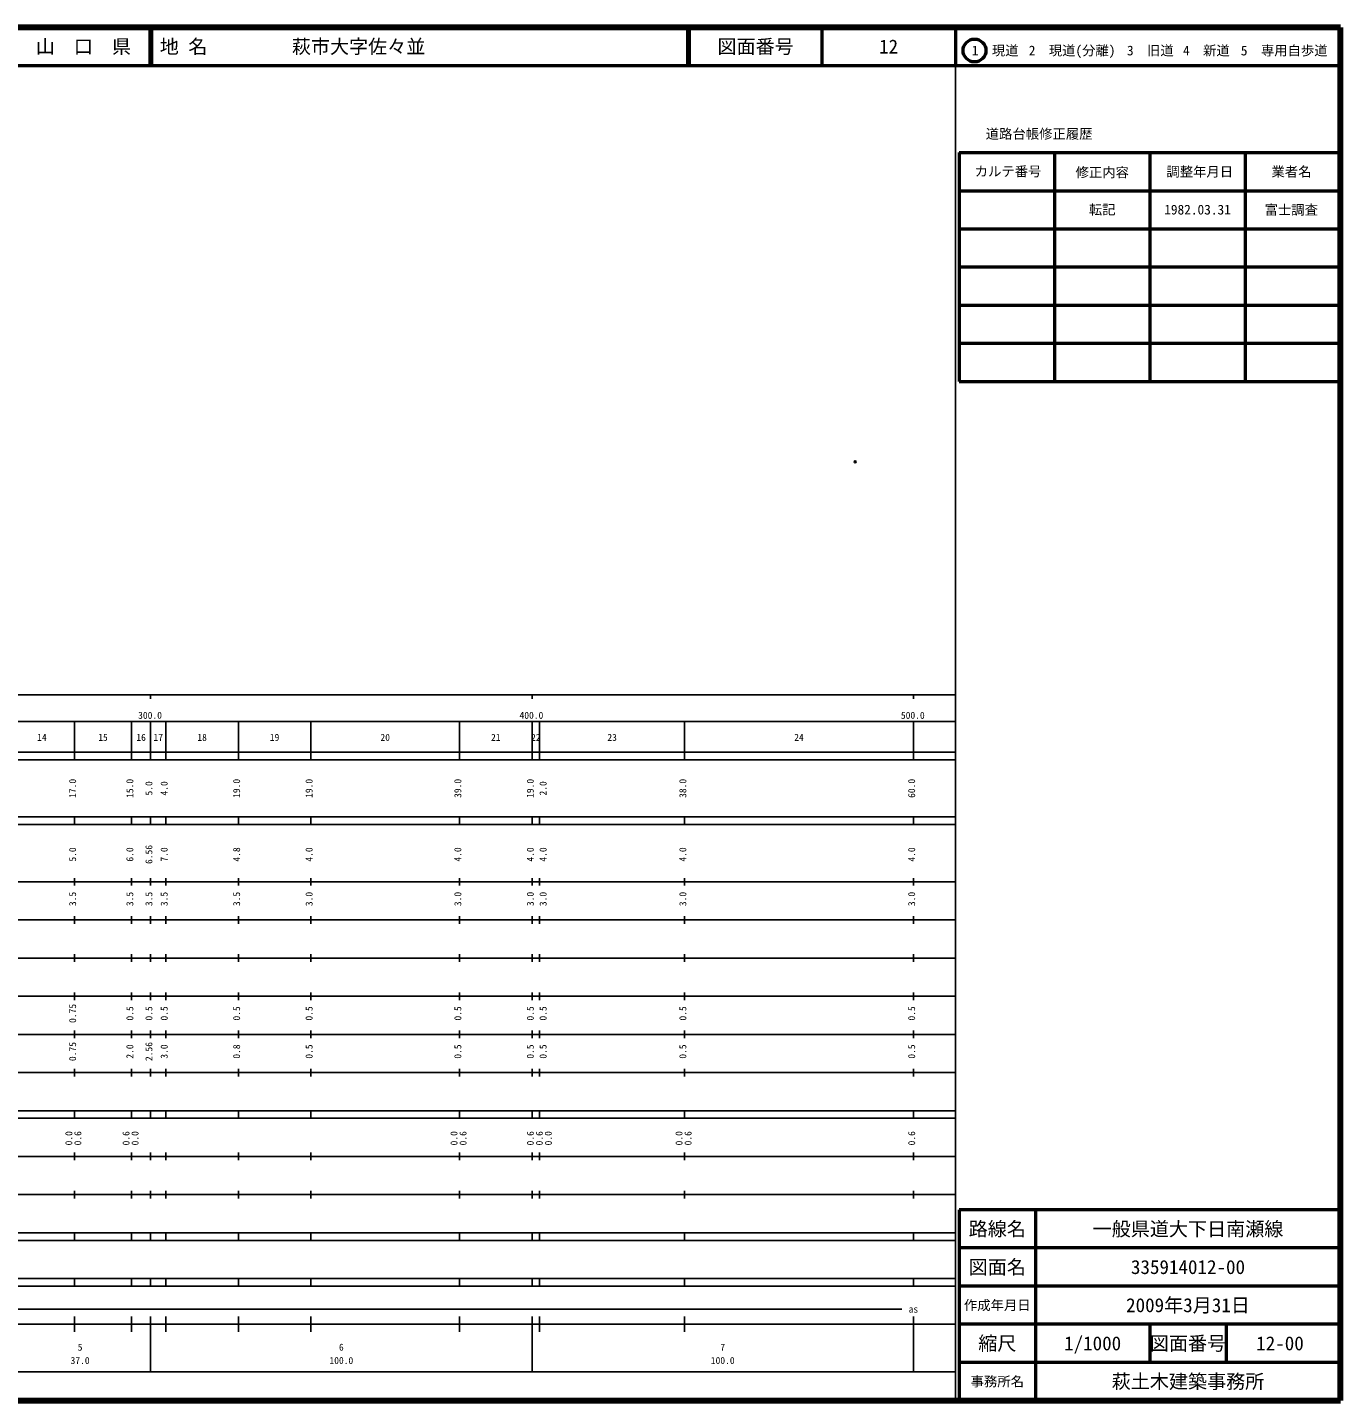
# Model space of a CAD drawing. Units: millimetres on the paper. Extents: x 40 to 680, y 20 to 380.
# Drawn here: x 335.7 to 680, y 20 to 380 of the extents above; entities that cross this region are included whole.
import ezdxf
from ezdxf.enums import TextEntityAlignment as Align

# ---------------------------------------------------------------- set-up
doc = ezdxf.new("R2010")
doc.units = ezdxf.units.MM
doc.header["$PDMODE"] = 32
doc.header["$PDSIZE"] = 0.5
doc.layers.add('M-OTRS', color=6, linetype='Continuous')
doc.layers.add('M-TTL-TXT', color=7, linetype='Continuous')
for name, color, linetype, lineweight in [('M-TTL', 2, 'Continuous', 140), ('M-TTL-BAND', 7, 'Continuous', 25), ('M-TTL-FRAM', 2, 'Continuous', 50), ('M-TTL-LINE', 7, 'Continuous', 50)]:
    doc.layers.add(name, color=color, linetype=linetype, lineweight=lineweight)
doc.styles.add('ＭＳ ゴシック', font='')
doc.styles.get('ＭＳ ゴシック').set_extended_font_data('MS Gothic')

msp = doc.modelspace()

# ---------------------------------------------------------------- linework, layer by layer
at = {"layer": 'M-OTRS'}
msp.add_point((552.751, 266.125), dxfattribs=at)
at = {"layer": 'M-TTL'}
for p, q in [((680, 380), (40, 380)), ((680, 20), (680, 380)), ((40, 20), (680, 20))]:
    msp.add_line(p, q, dxfattribs=at)
at = {"layer": 'M-TTL-BAND'}
for p, q in [((579, 20), (579, 370)), ((40, 205), (579, 205)), ((368, 205), (368, 204)), ((468, 205), (468, 204)), ((568, 205), (568, 204)), ((68, 198), (579, 198)), ((348, 188), (348, 198)), ((363, 188), (363, 198)), ((368, 188), (368, 198)), ((372, 188), (372, 198)), ((391, 188), (391, 198)), ((410, 188), (410, 198)), ((449, 188), (449, 198)), ((468, 188), (468, 198)), ((470, 188), (470, 198)), ((508, 188), (508, 198)), ((568, 188), (568, 198)), ((40, 190), (579, 190)), ((40, 188), (579, 188)), ((40, 173), (579, 173)), ((348, 171), (348, 173)), ((363, 171), (363, 173)), ((368, 171), (368, 173)), ((372, 171), (372, 173)), ((391, 171), (391, 173)), ((410, 171), (410, 173)), ((449, 171), (449, 173)), ((468, 171), (468, 173)), ((470, 171), (470, 173)), ((508, 171), (508, 173)), ((568, 171), (568, 173)), ((40, 171), (579, 171)), ((40, 156), (579, 156)), ((348, 155), (348, 157)), ((363, 155), (363, 157)), ((368, 155), (368, 157)), ((372, 155), (372, 157)), ((391, 155), (391, 157)), ((410, 155), (410, 157)), ((449, 155), (449, 157)), ((468, 155), (468, 157)), ((470, 155), (470, 157)), ((508, 155), (508, 157)), ((568, 155), (568, 157)), ((46, 146), (579, 146)), ((348, 145), (348, 147)), ((363, 145), (363, 147)), ((368, 145), (368, 147)), ((372, 145), (372, 147)), ((391, 145), (391, 147)), ((410, 145), (410, 147)), ((449, 145), (449, 147)), ((468, 145), (468, 147)), ((470, 145), (470, 147)), ((508, 145), (508, 147)), ((568, 145), (568, 147)), ((348, 135), (348, 137)), ((363, 135), (363, 137)), ((368, 135), (368, 137)), ((372, 135), (372, 137)), ((391, 135), (391, 137)), ((410, 135), (410, 137)), ((449, 135), (449, 137)), ((468, 135), (468, 137)), ((470, 135), (470, 137)), ((508, 135), (508, 137)), ((568, 135), (568, 137)), ((52, 136), (579, 136)), ((46, 126), (579, 126)), ((348, 125), (348, 127)), ((363, 125), (363, 127)), ((368, 125), (368, 127)), ((372, 125), (372, 127)), ((391, 125), (391, 127)), ((410, 125), (410, 127)), ((449, 125), (449, 127)), ((468, 125), (468, 127)), ((470, 125), (470, 127)), ((508, 125), (508, 127)), ((568, 125), (568, 127)), ((52, 116), (579, 116)), ((348, 115), (348, 117)), ((363, 115), (363, 117)), ((368, 115), (368, 117)), ((372, 115), (372, 117)), ((391, 115), (391, 117)), ((410, 115), (410, 117)), ((449, 115), (449, 117)), ((468, 115), (468, 117)), ((470, 115), (470, 117)), ((508, 115), (508, 117)), ((568, 115), (568, 117)), ((46, 106), (579, 106)), ((348, 105), (348, 107)), ((363, 105), (363, 107)), ((368, 105), (368, 107)), ((372, 105), (372, 107)), ((391, 105), (391, 107)), ((410, 105), (410, 107)), ((449, 105), (449, 107)), ((468, 105), (468, 107)), ((470, 105), (470, 107)), ((508, 105), (508, 107)), ((568, 105), (568, 107)), ((40, 96), (579, 96)), ((40, 94), (579, 94)), ((348, 94), (348, 96)), ((363, 94), (363, 96)), ((368, 94), (368, 96)), ((372, 94), (372, 96)), ((391, 94), (391, 96)), ((410, 94), (410, 96)), ((449, 94), (449, 96)), ((468, 94), (468, 96)), ((470, 94), (470, 96)), ((508, 94), (508, 96)), ((568, 94), (568, 96)), ((49, 84), (579, 84)), ((348, 83), (348, 85)), ((363, 83), (363, 85)), ((368, 83), (368, 85)), ((372, 83), (372, 85)), ((391, 83), (391, 85)), ((410, 83), (410, 85)), ((449, 83), (449, 85)), ((468, 83), (468, 85)), ((470, 83), (470, 85)), ((508, 83), (508, 85)), ((568, 83), (568, 85)), ((40, 74), (579, 74)), ((348, 73), (348, 75)), ((363, 73), (363, 75)), ((368, 73), (368, 75)), ((372, 73), (372, 75)), ((391, 73), (391, 75)), ((410, 73), (410, 75)), ((449, 73), (449, 75)), ((468, 73), (468, 75)), ((470, 73), (470, 75)), ((508, 73), (508, 75)), ((568, 73), (568, 75)), ((40, 64), (579, 64)), ((40, 62), (579, 62)), ((348, 62), (348, 64)), ((363, 62), (363, 64)), ((368, 62), (368, 64)), ((372, 62), (372, 64)), ((391, 62), (391, 64)), ((410, 62), (410, 64)), ((449, 62), (449, 64)), ((468, 62), (468, 64)), ((470, 62), (470, 64)), ((508, 62), (508, 64)), ((568, 62), (568, 64)), ((40, 52), (579, 52)), ((348, 50), (348, 52)), ((363, 50), (363, 52)), ((368, 50), (368, 52)), ((372, 50), (372, 52)), ((391, 50), (391, 52)), ((410, 50), (410, 52)), ((449, 50), (449, 52)), ((468, 50), (468, 52)), ((470, 50), (470, 52)), ((508, 50), (508, 52)), ((568, 50), (568, 52)), ((40, 50), (579, 50)), ((71, 44), (565, 44)), ((40, 40), (579, 40)), ((348, 38), (348, 42)), ((363, 38), (363, 42)), ((368, 27.5), (368, 42)), ((372, 38), (372, 42)), ((391, 38), (391, 42)), ((410, 38), (410, 42)), ((449, 38), (449, 42)), ((468, 27.5), (468, 42)), ((470, 38), (470, 42)), ((508, 38), (508, 42)), ((568, 27.5), (568, 42)), ((68, 27.5), (579, 27.5))]:
    msp.add_line(p, q, dxfattribs=at)
at = {"layer": 'M-TTL-FRAM'}
for p, q in [((580, 347.197), (580, 287.197)), ((580, 347.197), (680, 347.197)), ((580, 287.197), (680, 287.197)), ((680, 70), (580, 70)), ((580, 70), (580, 20))]:
    msp.add_line(p, q, dxfattribs=at)
at = {"layer": 'M-TTL-LINE'}
for p, q in [((367.75, 380), (367.75, 370)), ((368.25, 380), (368.25, 370)), ((508.747, 380), (508.747, 370)), ((509.247, 380), (509.247, 370)), ((543.997, 380), (543.997, 370)), ((579, 380), (579, 370)), ((40, 370), (680, 370)), ((605, 347.197), (605, 287.197)), ((630, 347.197), (630, 287.197)), ((655, 347.197), (655, 287.197)), ((580, 337.197), (680, 337.197)), ((580, 327.197), (680, 327.197)), ((580, 317.197), (680, 317.197)), ((580, 307.197), (680, 307.197)), ((580, 297.197), (680, 297.197)), ((600, 70), (600, 20)), ((680, 60), (580, 60)), ((680, 50), (580, 50)), ((680, 40), (580, 40)), ((630, 40), (630, 30)), ((650, 40), (650, 30)), ((680, 30), (580, 30))]:
    msp.add_line(p, q, dxfattribs=at)
msp.add_circle((584.031, 373.958), 3, dxfattribs=at)

# ---------------------------------------------------------------- texts
at = {"layer": 'M-TTL-BAND', "style": 'ＭＳ ゴシック'}
for s, p in [('300.0', (367.844, 198.195)), ('400.0', (467.844, 198.195)), ('500.0', (567.844, 198.195)), ('14', (339.5, 192.405)), ('15', (355.5, 192.405)), ('16', (365.5, 192.405)), ('17', (370, 192.405)), ('18', (381.5, 192.405)), ('19', (400.5, 192.405)), ('20', (429.5, 192.405)), ('21', (458.5, 192.405)), ('22', (469, 192.405)), ('23', (489, 192.405)), ('24', (538, 192.405)), ('as', (568, 42.5)), ('5', (349.5, 32.523)), ('6', (418, 32.523)), ('7', (518, 32.523)), ('37.0', (349.5, 29.033)), ('100.0', (418, 29.033)), ('100.0', (518, 29.033))]:
    msp.add_text(s, height=1.833, dxfattribs=at).set_placement(p, align=Align.BOTTOM_CENTER)
for s, p in [('17.0', (349, 180.5)), ('15.0', (364, 180.5)), ('5.0', (369, 180.5)), ('4.0', (373, 180.5)), ('19.0', (392, 180.5)), ('19.0', (411, 180.5)), ('39.0', (450, 180.5)), ('19.0', (469, 180.5)), ('2.0', (472.359, 180.5)), ('38.0', (509, 180.5)), ('60.0', (569, 180.5)), ('5.0', (349, 163.174)), ('6.0', (364, 163.174)), ('6.56', (369, 163.174)), ('7.0', (373, 163.174)), ('4.8', (392, 163.174)), ('4.0', (411, 163.174)), ('4.0', (450, 163.174)), ('4.0', (469, 163.174)), ('4.0', (472.359, 163.174)), ('4.0', (509, 163.174)), ('4.0', (569, 163.174)), ('3.5', (349, 151.5)), ('3.5', (364, 151.5)), ('3.5', (369, 151.5)), ('3.5', (373, 151.5)), ('3.5', (392, 151.5)), ('3.0', (411, 151.5)), ('3.0', (450, 151.5)), ('3.0', (469, 151.5)), ('3.0', (472.359, 151.5)), ('3.0', (509, 151.5)), ('3.0', (569, 151.5)), ('0.75', (349, 121.5)), ('0.5', (364, 121.5)), ('0.5', (369, 121.5)), ('0.5', (373, 121.5)), ('0.5', (392, 121.5)), ('0.5', (411, 121.5)), ('0.5', (450, 121.5)), ('0.5', (469, 121.5)), ('0.5', (472.359, 121.5)), ('0.5', (509, 121.5)), ('0.5', (569, 121.5)), ('0.75', (349, 111.5)), ('2.0', (364, 111.5)), ('2.56', (369, 111.5)), ('3.0', (373, 111.5)), ('0.8', (392, 111.5)), ('0.5', (411, 111.5)), ('0.5', (450, 111.5)), ('0.5', (469, 111.5)), ('0.5', (472.359, 111.5)), ('0.5', (509, 111.5)), ('0.5', (569, 111.5)), ('0.0', (348, 88.764)), ('0.6', (350.37, 88.764)), ('0.6', (363, 88.764)), ('0.0', (365.37, 88.764)), ('0.0', (449, 88.764)), ('0.6', (451.37, 88.764)), ('0.6', (469, 88.764)), ('0.6', (471.359, 88.764)), ('0.0', (473.729, 88.764)), ('0.0', (508, 88.764)), ('0.6', (510.37, 88.764)), ('0.6', (569, 88.764))]:
    msp.add_text(s, height=1.833, rotation=90, dxfattribs=at).set_placement(p, align=Align.BOTTOM_CENTER)
at = {"layer": 'M-TTL-TXT', "style": 'ＭＳ ゴシック'}
for s, height, p in [('山\u3000口\u3000県', 3.666, (350.375, 375)), ('図面番号', 3.666, (526.622, 375)), ('12', 3.666, (561.497, 375)), ('1\u3000現道', 2.566, (589.448, 373.958)), ('2\u3000現道(分離)', 2.566, (609.619, 373.958)), ('3\u3000旧道', 2.566, (630.121, 373.958)), ('4\u3000新道', 2.566, (644.824, 373.958)), ('5\u3000専用自歩道', 2.566, (665.228, 373.958)), ('道路台帳修正履歴', 2.566, (600.968, 352.113)), ('カルテ番号', 2.566, (592.839, 342.277)), ('修正内容', 2.566, (617.509, 342.023)), ('調整年月日', 2.566, (643.089, 342.197)), ('業者名', 2.566, (667.134, 342.197)), ('転記', 2.566, (617.5, 332.245)), ('1982.03.31', 2.566, (642.5, 332.245)), ('富士調査', 2.566, (667.077, 332.189)), ('路線名', 3.666, (590, 65)), ('路線名', 3.666, (590, 65)), ('一般県道大下日南瀬線', 3.666, (640, 65)), ('図面名', 3.666, (590, 55)), ('図面名', 3.666, (590, 55)), ('335914012-00', 3.666, (640, 55)), ('2009年3月31日', 3.666, (640, 45)), ('作成年月日', 2.566, (590, 45)), ('作成年月日', 2.566, (590, 45)), ('縮尺', 3.666, (590, 35)), ('縮尺', 3.666, (590, 35)), ('1/1000', 3.666, (615, 35)), ('図面番号', 3.666, (640, 35)), ('図面番号', 3.666, (640, 35)), ('12-00', 3.666, (664.125, 35)), ('事務所名', 2.566, (590, 25)), ('事務所名', 2.566, (590, 25)), ('萩土木建築事務所', 3.666, (640, 25))]:
    msp.add_text(s, height=height, dxfattribs=at).set_placement(p, align=Align.MIDDLE_CENTER)
for s, p in [('地 名', (370.38, 375)), ('萩市大字佐々並', (405.024, 375))]:
    msp.add_text(s, height=3.666, dxfattribs=at).set_placement(p, align=Align.MIDDLE_LEFT)

doc.saveas('drawing.dxf')
